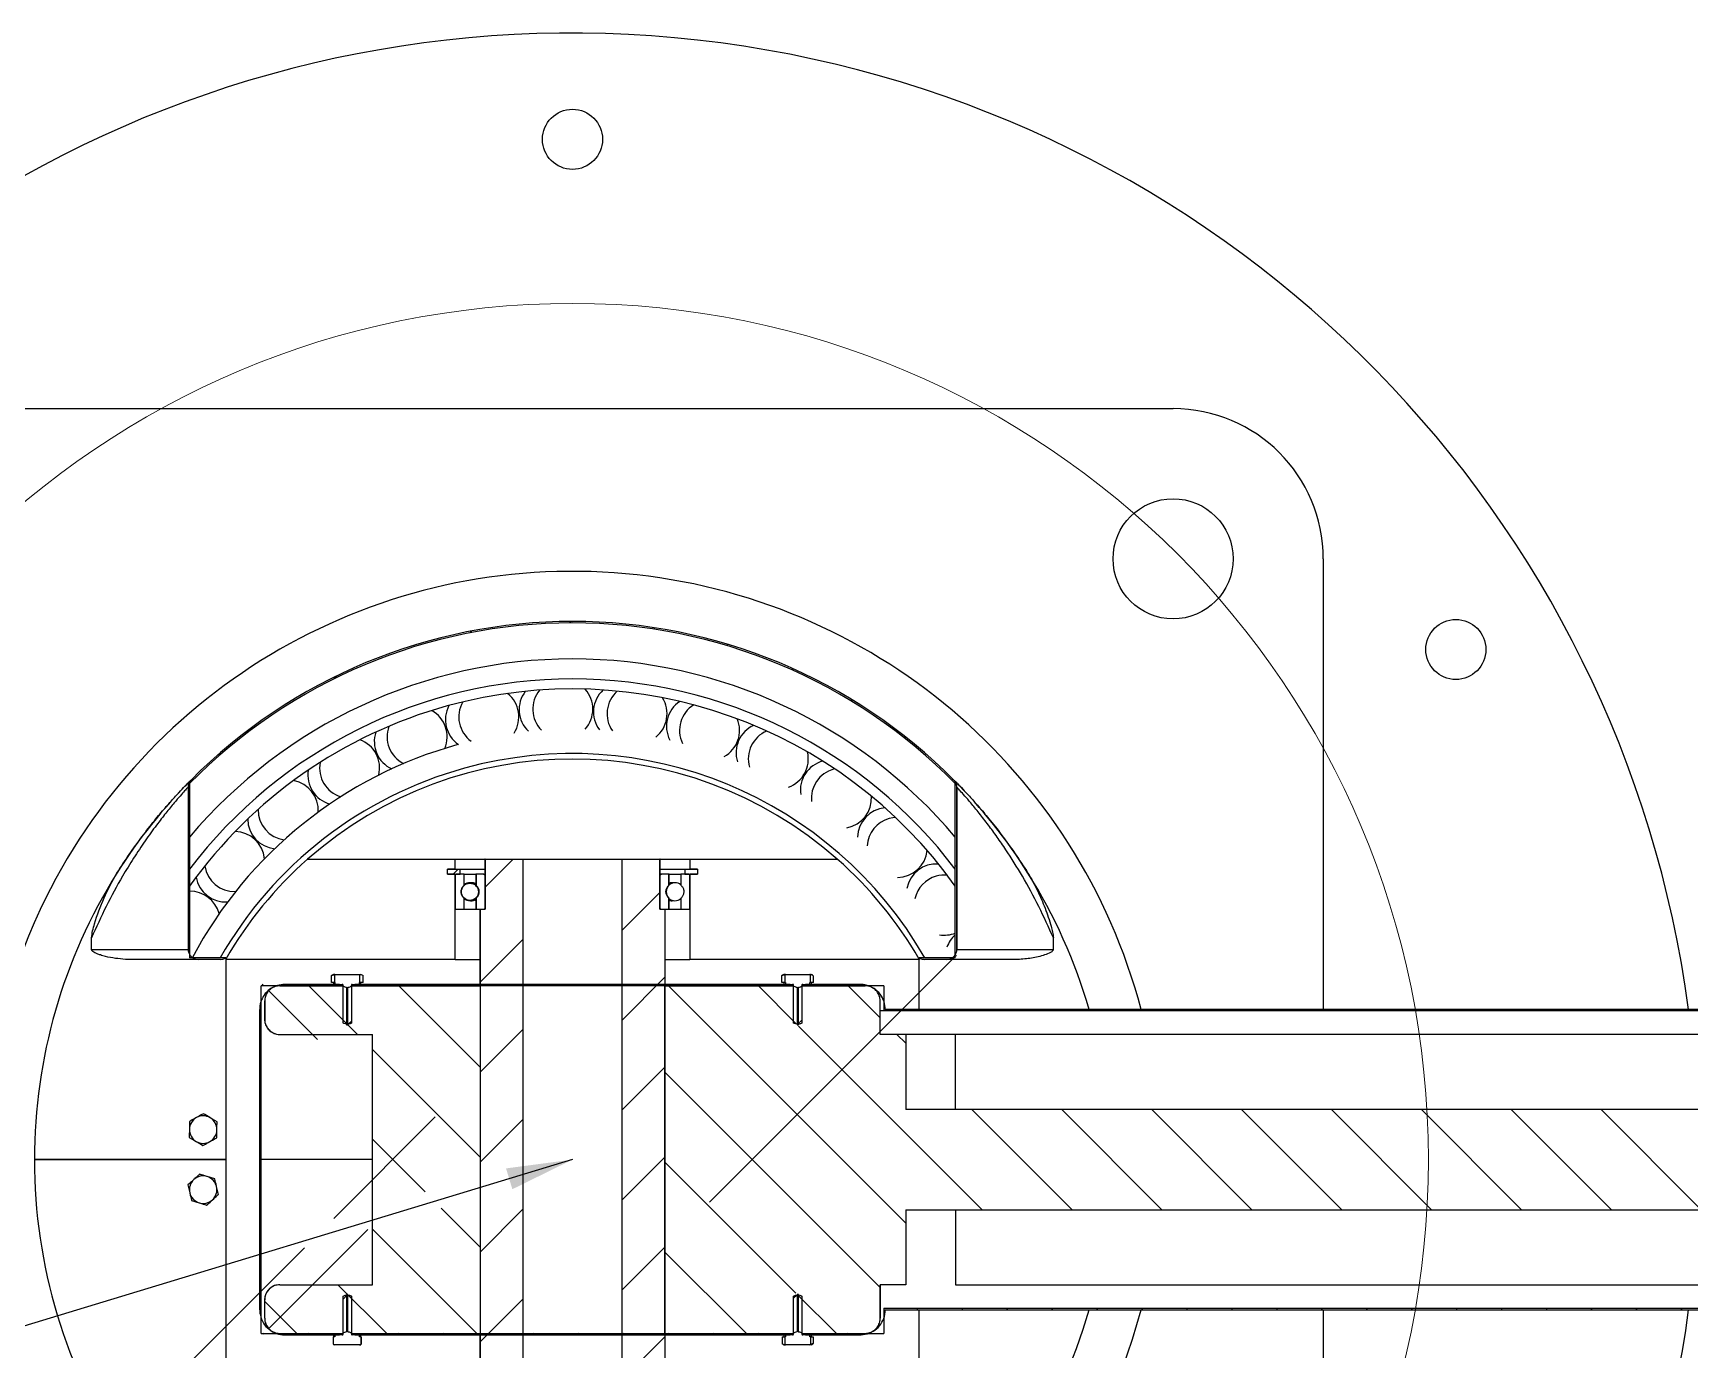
# Model space of a CAD drawing. Header units: millimetres. Extents: x 2 to 1187, y 2 to 839.
# Drawn here: x 152.2 to 234.9, y 446.1 to 511.9 of the extents above; entities that cross this region are included whole.
import ezdxf

# ---------------------------------------------------------------- set-up
doc = ezdxf.new("R2010")
doc.units = ezdxf.units.MM
doc.dimstyles.new('SLDDIMSTYLE0', dxfattribs={"dimtxt": 0.18, "dimasz": 3.302, "dimexe": 0, "dimexo": 0.0625, "dimgap": 0, "dimtad": 0, "dimtih": 1, "dimtoh": 1, "dimdec": 0, "dimrnd": 1e-09, "dimzin": 0, "dimdsep": 46, "dimtxsty": 'Standard', "dimsah": 1, "dimcen": 0.09, "dimadec": 0, "dimazin": 0, "dimtfac": 3.302, "dimtdec": 0, "dimtofl": 0, "dimtmove": 0, "dimatfit": 3, "dimfxl": 1, "dimfrac": 2, "dimtolj": 1, "dimtzin": 0, "dimarcsym": 0})

# ---------------------------------------------------------------- blocks, each defined once
blk = doc.blocks.new('SW_HATCH_1')
at = {"color": 0, "linetype": 'Continuous', "lineweight": 18}
for p, q in [((11.775, 2.794), (11.85, 2.87)), ((15.958, 2.488), (16.024, 2.554)), ((6.79, 2.3), (6.885, 2.395)), ((19.623, 1.662), (19.683, 1.723)), ((0, 0), (0.164, 0.164)), ((22.894, 0.443), (22.95, 0.5)), ((25.836, -1.104), (25.891, -1.05)), ((28.488, -2.943), (28.541, -2.89)), ((30.866, -5.055), (30.919, -5.002)), ((-7.281, -7.281), (-7.206, -7.206)), ((7.552, -10.409), (8.955, -9.005)), ((5.96, -9.755), (6.21, -9.505)), ((31.038, -9.374), (31.113, -9.299)), ((14.396, -12.544), (16.28, -10.661)), ((-7.281, -11.771), (-7.206, -11.696)), ((7.301, -15.15), (9.435, -13.016)), ((18.768, -26.133), (30.971, -13.93)), ((31.038, -13.864), (31.097, -13.805)), ((-3.495, -15.33), (-3.588, -15.237)), ((-0.815, -18.01), (-3.261, -15.564)), ((-1.249, -15.33), (-1.324, -15.255)), ((0.63, -17.21), (-1.249, -15.33)), ((3.241, -15.33), (3.166, -15.255)), ((7.301, -19.391), (3.241, -15.33)), ((5.486, -15.33), (5.411, -15.255)), ((7.731, -15.33), (7.656, -15.255)), ((9.976, -15.33), (9.901, -15.255)), ((12.221, -15.33), (12.146, -15.255)), ((14.466, -15.33), (14.391, -15.255)), ((14.396, -17.035), (16.53, -14.901)), ((16.711, -15.33), (16.636, -15.255)), ((28.56, -27.179), (16.711, -15.33)), ((18.956, -15.33), (18.881, -15.255)), ((21.201, -15.33), (21.126, -15.255)), ((23.072, -17.202), (21.201, -15.33)), ((25.691, -15.33), (25.616, -15.255)), ((27.288, -16.927), (25.691, -15.33)), ((29.186, -16.58), (29.111, -16.505)), ((31.431, -16.58), (31.356, -16.505)), ((33.677, -16.58), (33.602, -16.505)), ((35.922, -16.58), (35.847, -16.505)), ((38.167, -16.58), (38.092, -16.505)), ((40.412, -16.58), (40.337, -16.505)), ((42.657, -16.58), (42.582, -16.505)), ((44.902, -16.58), (44.827, -16.505)), ((47.147, -16.58), (47.072, -16.505)), ((49.392, -16.58), (49.317, -16.505)), ((51.637, -16.58), (51.562, -16.505)), ((53.882, -16.58), (53.807, -16.505)), ((56.127, -16.58), (56.052, -16.505)), ((58.372, -16.58), (58.297, -16.505)), ((60.617, -16.58), (60.542, -16.505)), ((62.862, -16.58), (62.787, -16.505)), ((65.107, -16.58), (65.032, -16.505)), ((67.352, -16.58), (67.277, -16.505)), ((-3.631, -17.439), (-3.706, -17.364)), ((1.176, -17.755), (0.688, -17.268)), ((0.716, -17.245), (0.876, -17.085)), ((23.163, -17.249), (23.376, -17.035)), ((32.376, -26.505), (23.204, -17.334)), ((7.301, -19.64), (9.435, -17.506)), ((28.56, -18.199), (28.116, -17.755)), ((7.301, -23.881), (1.921, -18.5)), ((-3.631, -19.684), (-3.706, -19.609)), ((14.396, -21.525), (16.53, -19.391)), ((27.288, -30.397), (16.53, -19.64)), ((36.866, -26.505), (31.866, -21.505)), ((41.356, -26.505), (36.356, -21.505)), ((45.847, -26.505), (40.847, -21.505)), ((50.337, -26.505), (45.337, -21.505)), ((54.827, -26.505), (49.827, -21.505)), ((59.317, -26.505), (54.317, -21.505)), ((63.807, -26.505), (58.807, -21.505)), ((68.297, -26.505), (63.297, -21.505)), ((-3.631, -21.929), (-3.706, -21.854)), ((0.001, -26.94), (5.064, -21.877)), ((7.301, -24.13), (9.435, -21.996)), ((4.551, -25.621), (1.921, -22.99)), ((14.396, -26.015), (16.53, -23.881)), ((23.078, -30.677), (16.53, -24.13)), ((-3.706, -26.157), (-3.631, -26.082)), ((7.301, -28.371), (5.358, -26.428)), ((7.301, -28.62), (9.435, -26.486)), ((-3.267, -32.453), (1.696, -27.49)), ((7.12, -32.68), (1.921, -27.481)), ((-7.14, -34.08), (-1.466, -28.407)), ((14.396, -30.505), (16.53, -28.371)), ((20.591, -32.68), (16.53, -28.62)), ((-3.706, -30.647), (-3.631, -30.572)), ((2.63, -32.68), (0.205, -30.255)), ((-1.86, -32.68), (-3.456, -31.084)), ((0.455, -30.975), (0.665, -30.766)), ((7.301, -33.11), (9.435, -30.976)), ((22.955, -30.926), (23.114, -30.768)), ((25.081, -32.68), (23.21, -30.809)), ((29.111, -31.505), (29.186, -31.43)), ((31.356, -31.505), (31.431, -31.43)), ((33.602, -31.505), (33.677, -31.43)), ((35.847, -31.505), (35.922, -31.43)), ((38.092, -31.505), (38.167, -31.43)), ((40.337, -31.505), (40.412, -31.43)), ((42.582, -31.505), (42.657, -31.43)), ((44.827, -31.505), (44.902, -31.43)), ((47.072, -31.505), (47.147, -31.43)), ((49.317, -31.505), (49.392, -31.43)), ((51.562, -31.505), (51.637, -31.43)), ((53.807, -31.505), (53.882, -31.43)), ((56.052, -31.505), (56.127, -31.43)), ((58.297, -31.505), (58.372, -31.43)), ((60.542, -31.505), (60.617, -31.43)), ((62.787, -31.505), (62.862, -31.43)), ((65.032, -31.505), (65.107, -31.43)), ((67.277, -31.505), (67.352, -31.43)), ((-3.538, -32.724), (-3.495, -32.68)), ((-1.324, -32.755), (-1.249, -32.68)), ((3.166, -32.755), (3.241, -32.68)), ((5.411, -32.755), (5.486, -32.68)), ((7.656, -32.755), (7.731, -32.68)), ((9.901, -32.755), (9.976, -32.68)), ((12.146, -32.755), (12.221, -32.68)), ((14.391, -32.755), (14.466, -32.68)), ((14.396, -34.995), (16.53, -32.861)), ((16.636, -32.755), (16.711, -32.68)), ((18.881, -32.755), (18.956, -32.68)), ((21.126, -32.755), (21.201, -32.68)), ((25.616, -32.755), (25.691, -32.68))]:
    blk.add_line(p, q, dxfattribs=at)

msp = doc.modelspace()

# ---------------------------------------------------------------- linework, layer by layer
at = {"color": 7, "linetype": 'Continuous', "lineweight": 25}
for p, q in [((149.0979, 493.1266), (209.0979, 493.1266)), ((216.5979, 485.6266), (216.5979, 463.1266)), ((192.1975, 475.1368), (192.1338, 475.1207)), ((159.901, 474.2293), (159.8985, 474.2269)), ((159.8985, 474.2269), (159.8985, 466.1266)), ((159.901, 474.2293), (159.901, 466.1266)), ((159.976, 474.404), (159.976, 465.7016)), ((198.2198, 465.7016), (198.2198, 474.404)), ((198.2948, 466.1266), (198.2948, 474.2293)), ((198.2973, 474.2269), (198.2948, 474.2293)), ((198.2973, 474.2269), (198.2973, 466.1266)), ((165.8691, 470.6266), (173.2311, 470.6266)), ((172.8556, 469.8766), (172.8556, 470.1266)), ((172.8556, 470.1266), (173.4815, 470.1266)), ((173.2311, 470.1266), (172.8556, 470.1266)), ((173.2311, 470.6266), (174.7339, 470.6266)), ((173.2311, 470.1266), (173.2311, 470.6266)), ((173.4815, 469.8766), (173.4815, 470.1266)), ((173.4815, 470.1266), (174.7229, 470.1266)), ((174.7229, 470.6266), (174.7229, 469.839)), ((174.7339, 470.6266), (174.7229, 470.6266)), ((174.7339, 470.6266), (174.7339, 468.1266)), ((174.7339, 470.6266), (176.6173, 470.6266)), ((176.6173, 470.6266), (176.6173, 439.3766)), ((176.6173, 470.6266), (181.5785, 470.6266)), ((181.5785, 439.3766), (181.5785, 470.6266)), ((181.5785, 470.6266), (183.4619, 470.6266)), ((183.4619, 468.1266), (183.4619, 470.6266)), ((183.4729, 470.6266), (183.4619, 470.6266)), ((183.4619, 470.6266), (184.9647, 470.6266)), ((183.4729, 469.8397), (183.4729, 470.6266)), ((183.4729, 470.1266), (184.7143, 470.1266)), ((184.7143, 470.1266), (184.7143, 469.8766)), ((184.7143, 470.1266), (185.3402, 470.1266)), ((184.9647, 470.6266), (184.9647, 470.1266)), ((184.9647, 470.6266), (192.3267, 470.6266)), ((185.3402, 470.1266), (184.9647, 470.1266)), ((185.3402, 470.1266), (185.3402, 469.8766)), ((172.8556, 469.8766), (173.4815, 469.8766)), ((173.2311, 469.8766), (172.8556, 469.8766)), ((173.2311, 465.6266), (173.2311, 469.8766)), ((173.2311, 469.8016), (173.2311, 468.2016)), ((173.6818, 469.8766), (173.3062, 469.8766)), ((173.6818, 469.3285), (173.6818, 469.8766)), ((173.6818, 469.8766), (174.2829, 469.8766)), ((174.2729, 469.4308), (174.2368, 469.4178)), ((174.2729, 469.8766), (174.2729, 469.3396)), ((174.2829, 469.8766), (174.2729, 469.8766)), ((174.2786, 469.3285), (174.2763, 469.3325)), ((174.2829, 469.3285), (174.2786, 469.3285)), ((174.2829, 469.8766), (174.2829, 469.3285)), ((174.6587, 469.8766), (174.2829, 469.8766)), ((174.6587, 469.8766), (174.7229, 469.8766)), ((174.7339, 468.2016), (174.7339, 469.8016)), ((183.4619, 469.8016), (183.4619, 468.2016)), ((183.4729, 469.8766), (183.537, 469.8766)), ((183.9129, 469.8766), (183.537, 469.8766)), ((183.9129, 469.8766), (184.514, 469.8766)), ((183.9229, 469.8766), (183.9129, 469.8766)), ((183.9129, 469.3285), (183.9129, 469.8766)), ((183.9229, 469.3285), (183.9129, 469.3285)), ((183.9229, 469.3285), (183.9229, 469.8766)), ((184.514, 469.8766), (184.514, 469.3285)), ((184.8896, 469.8766), (184.514, 469.8766)), ((184.7143, 469.8766), (185.3402, 469.8766)), ((184.9647, 469.8766), (184.9647, 465.6266)), ((185.3402, 469.8766), (184.9647, 469.8766)), ((184.9647, 468.2016), (184.9647, 469.8016)), ((173.6818, 468.1266), (173.6818, 468.6746)), ((174.2368, 468.5854), (174.2729, 468.5723)), ((174.2729, 468.6636), (174.2729, 468.1266)), ((174.2829, 468.6746), (174.2786, 468.6746)), ((174.2829, 468.6746), (174.2829, 468.1266)), ((183.9229, 468.6746), (183.9129, 468.6746)), ((183.9129, 468.1266), (183.9129, 468.6746)), ((183.9229, 468.1266), (183.9229, 468.6746)), ((184.514, 468.6746), (184.514, 468.1266)), ((173.3062, 468.1266), (173.2979, 468.1266)), ((173.3062, 468.1266), (173.6818, 468.1266)), ((173.6818, 468.1266), (174.2829, 468.1266)), ((174.2829, 468.1266), (174.2729, 468.1266)), ((174.2829, 468.1266), (174.6587, 468.1266)), ((174.4729, 468.1266), (174.4729, 464.3766)), ((174.4833, 468.1266), (174.4833, 443.1266)), ((174.4833, 468.1266), (174.7339, 468.1266)), ((174.7229, 468.1634), (174.7229, 468.1266)), ((183.4619, 468.1266), (183.7125, 468.1266)), ((183.4729, 468.1266), (183.4729, 468.1641)), ((183.537, 468.1266), (183.9129, 468.1266)), ((183.7125, 468.1266), (183.7125, 443.1266)), ((183.7229, 464.3766), (183.7229, 468.1266)), ((183.9129, 468.1266), (184.514, 468.1266)), ((183.9229, 468.1266), (183.9129, 468.1266)), ((184.514, 468.1266), (184.8896, 468.1266)), ((184.8979, 468.1266), (184.8896, 468.1266)), ((155.078, 466.1266), (155.078, 466.6966)), ((203.1178, 466.1266), (203.1178, 466.6966)), ((155.078, 466.1266), (159.8985, 466.1266)), ((159.8985, 466.1266), (159.901, 466.1266)), ((198.2948, 466.1266), (198.2973, 466.1266)), ((198.2973, 466.1266), (203.1178, 466.1266)), ((160.3985, 465.6266), (156.7703, 465.6266)), ((161.7807, 465.7016), (159.976, 465.7016)), ((161.5173, 465.6266), (160.401, 465.6266)), ((161.7774, 465.7016), (161.7774, 455.6255)), ((161.7779, 465.6274), (161.7774, 465.6266)), ((161.7774, 465.6266), (161.7779, 465.6266)), ((161.7807, 465.6323), (161.7779, 465.6274)), ((161.7779, 465.6274), (161.7779, 465.6266)), ((161.7779, 465.6266), (161.7807, 465.6266)), ((161.7807, 465.6323), (161.7807, 465.6266)), ((173.2311, 465.6266), (161.7807, 465.6266)), ((173.2311, 465.6266), (174.4729, 465.6266)), ((183.7229, 465.6266), (184.9647, 465.6266)), ((196.4151, 465.6266), (184.9647, 465.6266)), ((198.2198, 465.7016), (196.4151, 465.7016)), ((196.4151, 465.6266), (196.4151, 465.6323)), ((196.4179, 465.6274), (196.4151, 465.6323)), ((196.4151, 465.6266), (196.4179, 465.6266)), ((196.4179, 465.6274), (196.4179, 465.6266)), ((196.4184, 465.6266), (196.4179, 465.6274)), ((196.4179, 465.6266), (196.4184, 465.6266)), ((196.4184, 463.1266), (196.4184, 465.7016)), ((197.7948, 465.6266), (196.6785, 465.6266)), ((201.4255, 465.6266), (197.7973, 465.6266)), ((167.456, 464.3016), (163.551, 464.3016)), ((163.551, 455.6266), (163.551, 464.3016)), ((164.4762, 464.3016), (167.6267, 464.3016)), ((167.448, 464.3766), (164.7262, 464.3766)), ((167.0544, 464.8152), (167.2315, 464.875)), ((167.0544, 464.4766), (167.0544, 464.8152)), ((167.2315, 464.4766), (167.0544, 464.4766)), ((167.1604, 464.8766), (167.0679, 464.8232)), ((167.2345, 464.8766), (167.1604, 464.8766)), ((167.1604, 464.4766), (167.1604, 464.3766)), ((167.2345, 464.8766), (167.2315, 464.875)), ((167.2315, 464.4766), (167.2315, 464.875)), ((167.2315, 464.4766), (167.2345, 464.4766)), ((167.2345, 464.8766), (168.4614, 464.8766)), ((167.2345, 464.4766), (167.2345, 464.3766)), ((167.2345, 464.3766), (167.5957, 464.3766)), ((167.448, 464.3766), (167.456, 464.3703)), ((167.456, 464.3703), (167.456, 464.3016)), ((167.4644, 464.3703), (167.456, 464.3703)), ((167.4729, 464.3516), (167.4729, 464.3016)), ((167.6376, 464.3516), (167.4729, 464.3516)), ((167.6376, 462.4467), (167.6376, 464.3516)), ((167.8126, 464.2328), (167.8126, 462.3643)), ((167.8832, 462.3643), (167.8832, 464.2328)), ((168.0582, 464.3516), (168.0582, 462.4467)), ((168.2229, 464.3516), (168.0582, 464.3516)), ((168.0691, 464.3016), (174.4833, 464.3016)), ((168.1001, 464.3766), (168.4613, 464.3766)), ((168.2229, 464.3016), (168.2229, 464.3516)), ((168.2398, 464.3703), (168.2314, 464.3703)), ((168.2398, 464.3703), (168.2477, 464.3766)), ((168.2398, 464.3016), (168.2398, 464.3703)), ((189.956, 464.3016), (168.2398, 464.3016)), ((189.948, 464.3766), (168.2477, 464.3766)), ((168.4613, 464.8766), (168.5354, 464.8766)), ((168.4613, 464.4766), (168.4615, 464.4766)), ((168.4613, 464.3766), (168.4613, 464.4766)), ((168.4615, 464.8765), (168.4615, 464.4766)), ((168.6414, 464.4766), (168.4615, 464.4766)), ((168.6296, 464.8222), (168.5354, 464.8766)), ((168.5354, 464.3766), (168.5354, 464.4766)), ((168.6414, 464.4766), (168.6414, 464.8152)), ((174.4833, 464.3016), (174.4833, 446.9516)), ((183.7125, 446.9516), (183.7125, 464.3016)), ((183.7125, 464.3016), (190.1267, 464.3016)), ((189.5618, 464.8152), (189.7181, 464.8681)), ((189.5618, 464.4766), (189.5618, 464.8152)), ((189.7181, 464.4766), (189.5618, 464.4766)), ((189.6604, 464.8766), (189.6064, 464.8454)), ((189.7345, 464.8766), (189.6604, 464.8766)), ((189.6604, 464.4766), (189.6604, 464.3766)), ((189.7345, 464.8766), (189.7181, 464.8681)), ((189.7181, 464.4766), (189.7181, 464.8681)), ((189.7181, 464.4766), (189.7345, 464.4766)), ((189.7345, 464.8766), (190.9613, 464.8766)), ((189.7345, 464.4766), (189.7345, 464.3766)), ((189.7345, 464.3766), (190.0957, 464.3766)), ((189.948, 464.3766), (189.956, 464.3703)), ((189.956, 464.3703), (189.956, 464.3016)), ((189.9644, 464.3703), (189.956, 464.3703)), ((189.9729, 464.3516), (189.9729, 464.3016)), ((190.1376, 464.3516), (189.9729, 464.3516)), ((190.1376, 462.4467), (190.1376, 464.3516)), ((190.3126, 464.2328), (190.3126, 462.3643)), ((190.3832, 462.3643), (190.3832, 464.2328)), ((190.5582, 464.3516), (190.5582, 462.4467)), ((190.7229, 464.3516), (190.5582, 464.3516)), ((190.5691, 464.3016), (193.7196, 464.3016)), ((190.6001, 464.3766), (190.9613, 464.3766)), ((190.7229, 464.3016), (190.7229, 464.3516)), ((190.7398, 464.3703), (190.7314, 464.3703)), ((190.7398, 464.3703), (190.7477, 464.3766)), ((190.7398, 464.3016), (190.7398, 464.3703)), ((194.6448, 464.3016), (190.7398, 464.3016)), ((193.4695, 464.3766), (190.7477, 464.3766)), ((190.9639, 464.8752), (190.9613, 464.8766)), ((190.9853, 464.8766), (190.9613, 464.8766)), ((190.9613, 464.4766), (190.9639, 464.4766)), ((190.9613, 464.3766), (190.9613, 464.4766)), ((190.9639, 464.8752), (190.9853, 464.8766)), ((190.9639, 464.8752), (190.9639, 464.4766)), ((190.9853, 464.4766), (190.9639, 464.4766)), ((190.9853, 464.8766), (191.0354, 464.8766)), ((191.134, 464.4766), (190.9853, 464.4766)), ((191.0894, 464.8454), (191.0354, 464.8766)), ((191.0354, 464.3766), (191.0354, 464.4766)), ((191.134, 464.4766), (191.134, 464.8152)), ((194.6448, 464.3016), (194.6448, 463.0516)), ((163.7229, 463.5516), (163.7229, 462.6266)), ((163.726, 463.5516), (163.726, 462.6266)), ((194.4698, 461.8766), (194.4698, 463.5516)), ((194.4729, 463.5516), (194.4698, 463.5516)), ((194.4729, 461.8766), (194.4729, 463.5516)), ((163.4729, 463.1266), (163.4729, 455.6266)), ((163.476, 463.1266), (163.4729, 463.1266)), ((163.476, 455.6266), (163.476, 463.1266)), ((163.7229, 462.6266), (163.726, 462.6266)), ((194.6448, 463.0516), (194.4729, 463.0516)), ((289.8013, 463.0516), (194.6448, 463.0516)), ((289.7262, 463.1266), (194.7198, 463.1266)), ((164.4762, 461.8766), (169.1027, 461.8766)), ((167.8126, 462.3766), (167.8832, 462.3766)), ((167.8126, 462.3643), (167.8832, 462.3643)), ((169.0979, 461.8766), (169.0979, 449.3766)), ((169.1027, 449.3766), (169.1027, 461.8766)), ((190.3126, 462.3766), (190.3832, 462.3766)), ((190.3126, 462.3643), (190.3832, 462.3643)), ((195.7423, 461.8766), (194.4698, 461.8766)), ((195.7423, 461.8766), (195.7423, 458.1266)), ((198.2229, 461.8766), (195.7423, 461.8766)), ((198.2229, 458.1266), (198.2229, 461.8766)), ((284.9729, 461.8766), (198.2229, 461.8766)), ((161.3457, 457.5122), (161.0049, 457.7157)), ((287.4535, 458.1266), (195.7423, 458.1266)), ((159.9708, 457.5326), (159.965, 457.1357)), ((161.3339, 456.7184), (161.3398, 457.1153)), ((159.9591, 456.7388), (160.2998, 456.5353)), ((161.7774, 455.6256), (152.2229, 455.6256)), ((152.2229, 455.6255), (161.7774, 455.6255)), ((161.7774, 455.6256), (161.7774, 445.5516)), ((163.4729, 455.6266), (163.4729, 448.1266)), ((163.4729, 455.6266), (163.476, 455.6266)), ((163.551, 455.6266), (163.476, 455.6266)), ((163.476, 448.1266), (163.476, 455.6266)), ((169.0979, 455.6266), (163.551, 455.6266)), ((163.551, 446.9516), (163.551, 455.6266)), ((159.8944, 454.3615), (159.9817, 453.9743)), ((161.2357, 454.664), (160.8567, 454.782)), ((160.0691, 453.5871), (160.448, 453.4691)), ((161.4104, 453.8896), (161.323, 454.2768)), ((195.7423, 453.1266), (287.4535, 453.1266)), ((195.7423, 453.1266), (195.7423, 449.3766)), ((198.2229, 453.1266), (198.2229, 449.3766)), ((164.4762, 449.3766), (169.1027, 449.3766)), ((195.7423, 449.3766), (194.4698, 449.3766)), ((194.4698, 449.3766), (194.4698, 447.7016)), ((194.4729, 447.7016), (194.4729, 449.3766)), ((198.2229, 449.3766), (284.9729, 449.3766)), ((163.7229, 448.6266), (163.7229, 447.7016)), ((163.726, 448.6266), (163.7229, 448.6266)), ((163.726, 447.7016), (163.726, 448.6266)), ((167.6376, 446.9016), (167.6376, 448.8064)), ((167.8126, 448.8888), (167.8126, 447.0203)), ((167.8832, 448.8888), (167.8126, 448.8888)), ((167.8832, 448.8766), (167.8126, 448.8766)), ((167.8832, 447.0203), (167.8832, 448.8888)), ((168.0582, 448.8064), (168.0582, 446.9016)), ((190.1376, 446.9016), (190.1376, 448.8064)), ((190.3832, 448.8888), (190.3126, 448.8888)), ((190.3126, 448.8888), (190.3126, 447.0203)), ((190.3832, 448.8766), (190.3126, 448.8766)), ((190.3832, 447.0203), (190.3832, 448.8888)), ((190.5582, 448.8064), (190.5582, 446.9016)), ((163.4729, 448.1266), (163.476, 448.1266)), ((194.6448, 448.2016), (194.6448, 446.9516)), ((194.6448, 448.2016), (289.8013, 448.2016)), ((194.7198, 448.1266), (289.7262, 448.1266)), ((196.4184, 445.5516), (196.4184, 448.1266)), ((216.5979, 448.1266), (216.5979, 425.6266)), ((163.551, 446.9516), (167.456, 446.9516)), ((164.4762, 446.9516), (167.6267, 446.9516)), ((164.7262, 446.8766), (167.448, 446.8766)), ((167.1604, 446.8766), (167.1604, 446.7766)), ((167.2345, 446.8766), (167.2345, 446.7766)), ((167.5957, 446.8766), (167.2345, 446.8766)), ((167.456, 446.8828), (167.448, 446.8766)), ((167.456, 446.9516), (167.456, 446.8828)), ((167.456, 446.8828), (167.4644, 446.8828)), ((167.4729, 446.9516), (167.4729, 446.9016)), ((167.4729, 446.9016), (167.6376, 446.9016)), ((168.0582, 446.9016), (168.2229, 446.9016)), ((168.0691, 446.9516), (174.4833, 446.9516)), ((168.4613, 446.8766), (168.1001, 446.8766)), ((168.2229, 446.9016), (168.2229, 446.9516)), ((168.2314, 446.8828), (168.2398, 446.8828)), ((168.2398, 446.9516), (189.956, 446.9516)), ((168.2398, 446.8828), (168.2398, 446.9516)), ((168.2477, 446.8766), (168.2398, 446.8828)), ((168.2477, 446.8766), (189.948, 446.8766)), ((168.4613, 446.7766), (168.4613, 446.8766)), ((168.5354, 446.7766), (168.5354, 446.8766)), ((174.4729, 446.8766), (174.4729, 443.1266)), ((183.7125, 446.9516), (190.1267, 446.9516)), ((183.7229, 443.1266), (183.7229, 446.8766)), ((189.6604, 446.8766), (189.6604, 446.7766)), ((189.7345, 446.8766), (189.7345, 446.7766)), ((190.0957, 446.8766), (189.7345, 446.8766)), ((189.956, 446.8828), (189.948, 446.8766)), ((189.956, 446.9516), (189.956, 446.8828)), ((189.956, 446.8828), (189.9644, 446.8828)), ((189.9729, 446.9516), (189.9729, 446.9016)), ((189.9729, 446.9016), (190.1376, 446.9016)), ((190.5582, 446.9016), (190.7229, 446.9016)), ((190.5691, 446.9516), (193.7196, 446.9516)), ((190.9613, 446.8766), (190.6001, 446.8766)), ((190.7229, 446.9016), (190.7229, 446.9516)), ((190.7314, 446.8828), (190.7398, 446.8828)), ((190.7398, 446.8828), (190.7398, 446.9516)), ((190.7398, 446.9516), (194.6448, 446.9516)), ((190.7477, 446.8766), (190.7398, 446.8828)), ((190.7477, 446.8766), (193.4695, 446.8766)), ((190.9613, 446.7766), (190.9613, 446.8766)), ((191.0354, 446.7766), (191.0354, 446.8766)), ((167.2345, 446.7766), (167.1557, 446.7766)), ((167.1557, 446.4176), (167.1557, 446.7766)), ((167.1557, 446.4176), (167.2345, 446.3766)), ((167.1557, 446.4176), (167.1605, 446.3766)), ((167.2345, 446.3766), (167.1605, 446.3766)), ((168.4613, 446.3766), (167.2345, 446.3766)), ((168.5309, 446.7766), (168.4613, 446.7766)), ((168.4613, 446.3766), (168.5309, 446.4128)), ((168.4613, 446.3766), (168.5353, 446.3766)), ((168.5309, 446.7766), (168.5309, 446.4128)), ((168.5309, 446.7766), (168.5353, 446.7766)), ((168.5353, 446.7766), (168.5412, 446.7766)), ((168.5412, 446.438), (168.5353, 446.3766)), ((168.5412, 446.7766), (168.5412, 446.438)), ((189.5677, 446.7766), (189.5677, 446.438)), ((189.5677, 446.7766), (189.6992, 446.7766)), ((189.6193, 446.4003), (189.6604, 446.3766)), ((189.6604, 446.3766), (189.6992, 446.3766)), ((189.6992, 446.7766), (189.7283, 446.7766)), ((189.7283, 446.3798), (189.6992, 446.3766)), ((189.6992, 446.3766), (189.7345, 446.3766)), ((189.7283, 446.3798), (189.7283, 446.7766)), ((189.7345, 446.7766), (189.7283, 446.7766)), ((189.7283, 446.3798), (189.7345, 446.3766)), ((190.9613, 446.3766), (189.7345, 446.3766)), ((190.9875, 446.7766), (190.9613, 446.7766)), ((190.9613, 446.3766), (190.9875, 446.3901)), ((191.0354, 446.3766), (190.9613, 446.3766)), ((190.9875, 446.7766), (190.9875, 446.3901)), ((190.9875, 446.7766), (191.128, 446.7766)), ((191.128, 446.438), (190.9875, 446.3901)), ((191.0354, 446.3766), (191.0765, 446.4003)), ((191.0734, 446.4067), (191.128, 446.438)), ((191.128, 446.7766), (191.128, 446.438))]:
    msp.add_line(p, q, dxfattribs=at)
at = {"color": 7, "linetype": 'Continuous', "lineweight": 25, "flags": 128}
msp.add_lwpolyline([(195.2301, 472.7146), (195.1006, 472.7011), (194.9213, 472.6632)], dxfattribs=at)
at = {"color": 7, "linetype": 'Continuous', "lineweight": 25}
for centre, radius in [((179.0979, 506.5746), 1.5), ((209.0979, 485.6266), 3), ((223.2202, 481.1006), 1.5), ((173.9758, 469.0016), 0.4285)]:
    msp.add_circle(centre, radius, dxfattribs=at)
at = {"color": 7, "linetype": 'Continuous', "lineweight": 18}
msp.add_circle((179.0979, 455.6266), 42.7508, dxfattribs=at)
at = {"color": 7, "linetype": 'Continuous', "lineweight": 25}
for centre, radius, start, end in [((179.0979, 455.6266), 56.25, 7.662256, 154.834968), ((209.0979, 485.6266), 7.5, 360, 90), ((179.0979, 455.6266), 29.375, 14.792497, 154.834968), ((179.0979, 455.6266), 26.8, 44.479239, 135.520761), ((179.0979, 455.6266), 26.875, 44.855677, 135.144324), ((179.0979, 455.6266), 25, 40.103977, 139.896023), ((179.0979, 455.6266), 56.25, 154.834968, 352.337745), ((179.0979, 455.6266), 24, 37.179466, 142.820535), ((179.0979, 455.6266), 23.5, 35.541115, 105.44097), ((178.6147, 478.1214), 1.5, 317.980271, 41.632569), ((174.2511, 477.5983), 1.5, 152.037569, 235.689867), ((174.9188, 477.735), 1.5, 150.302003, 233.954301), ((174.9188, 477.735), 1.5, 327.453956, 51.106254), ((177.9337, 478.0964), 1.5, 142.563885, 226.216183), ((178.6147, 478.1214), 1.5, 140.828319, 224.480617), ((181.648, 477.9816), 1.5, 133.090201, 216.742499), ((182.3239, 477.8941), 1.5, 131.354635, 215.006932), ((182.3239, 477.8941), 1.5, 308.506587, 32.158885), ((185.2927, 477.257), 1.5, 123.616517, 207.268815), ((185.945, 477.0594), 1.5, 121.88095, 205.533248), ((179.0979, 455.6266), 23.5, 105.44097, 144.458886), ((171.3369, 476.7457), 1.5, 336.92764, 60.579938), ((185.945, 477.0594), 1.5, 299.032903, 22.685201), ((170.7008, 476.5009), 1.5, 161.511253, 245.163551), ((171.3369, 476.7457), 1.5, 159.775687, 243.427985), ((188.7685, 475.9423), 1.5, 114.142832, 197.79513), ((189.3793, 475.6401), 1.5, 112.407266, 196.059564), ((179.0979, 455.6266), 21.5, 105.44097, 152.011461), ((167.9666, 475.1802), 1.5, 346.401324, 70.053622), ((179.0979, 455.6266), 20.275, 29.796265, 105.44097), ((189.3793, 475.6401), 1.5, 289.559219, 13.211517), ((179.0979, 455.6266), 20.275, 105.44097, 150.203736), ((179.0979, 455.6266), 20, 48.590378, 131.409622), ((167.3795, 474.8341), 1.5, 170.984938, 254.637236), ((167.9666, 475.1802), 1.5, 169.249371, 252.901669), ((191.9804, 474.0735), 1.5, 104.669148, 188.321446), ((192.5332, 473.6749), 1.5, 105.44097, 186.58588), ((179.0979, 455.6266), 26.875, 135.144324, 147.837618), ((160.3985, 474.2269), 0.5, 135.152265, 180), ((164.9, 473.0814), 1.5, 355.875008, 79.527306), ((197.7973, 474.2269), 0.5, 0, 44.847736), ((179.0979, 455.6266), 26.875, 32.162383, 44.847736), ((192.5332, 473.6749), 1.5, 280.085535, 3.737832), ((164.3779, 472.6433), 1.5, 180.458622, 264.11092), ((164.9, 473.0814), 1.5, 178.723056, 262.375354), ((194.841, 471.7015), 1.5, 95.195464, 178.847762), ((195.3206, 471.2173), 1.5, 105.44097, 177.112196), ((162.2207, 470.5064), 1.5, 5.348692, 89.00099), ((195.3206, 471.2173), 1.5, 270.61185, 354.264148), ((162.2207, 470.5064), 1.5, 188.19674, 271.849038), ((179.0979, 455.6266), 20, 131.409622, 149.981147), ((179.0979, 455.6266), 20, 30.018854, 48.590378), ((197.2721, 468.8911), 1.5, 85.72178, 169.374078), ((179.0979, 455.6266), 26.875, 147.837618, 180.002284), ((161.7778, 469.9884), 1.5, 189.932306, 273.584604), ((173.2979, 469.8016), 0.075, 90, 152.939117), ((173.9758, 469.0016), 0.45, 47.717224, 130.798692), ((174.0657, 469.0016), 0.45, 62.587856, 95.73284), ((184.2229, 469.0016), 0.4438, 132.536235, 227.463766), ((184.22, 469.0016), 0.45, 49.201309, 132.237209), ((184.053, 469.0016), 0.45, 79.310285, 106.809325), ((184.8979, 469.8016), 0.075, 27.060884, 90), ((197.6655, 468.3345), 1.5, 105.44097, 167.638511), ((197.6655, 468.3345), 1.5, 83.986214, 105.44097), ((179.0979, 455.6266), 26.875, 16.204694, 32.162383), ((160.0017, 467.5256), 1.5, 14.822377, 90.983743), ((173.9758, 469.0016), 0.45, 229.201309, 312.119982), ((174.0657, 469.0016), 0.45, 264.267161, 297.412145), ((184.22, 469.0016), 0.45, 227.906718, 310.798692), ((184.053, 469.0016), 0.45, 253.190676, 280.689716), ((179.0979, 455.6266), 29.375, 154.834968, 242.089932), ((173.2979, 468.2016), 0.075, 207.060884, 270), ((184.8979, 468.2016), 0.075, 270, 332.939117), ((197.6655, 468.3345), 1.5, 261.138166, 291.685881), ((199.2075, 465.7188), 1.5, 131.183791, 159.900393), ((167.4479, 464.3516), 0.025, 0, 90), ((168.2479, 464.3516), 0.025, 90, 180), ((189.9479, 464.3516), 0.025, 0, 90), ((190.7479, 464.3516), 0.025, 90, 180), ((164.4729, 462.6266), 0.75, 180, 270), ((160.6524, 457.1255), 0.6875, 119.150539, 179.150539), ((160.6524, 457.1255), 0.6875, 59.150539, 119.150539), ((160.6524, 457.1255), 0.6875, 359.150539, 59.150539), ((160.6524, 457.1255), 0.6875, 179.150539, 239.150539), ((160.6524, 457.1255), 0.6875, 299.150539, 359.150539), ((160.6524, 457.1255), 0.6875, 239.150539, 299.150539), ((179.0979, 455.6266), 26.875, 180.002119, 213.532805), ((160.6524, 454.1256), 0.6875, 132.708659, 192.708659), ((160.6524, 454.1256), 0.6875, 72.708659, 132.708659), ((160.6524, 454.1256), 0.6875, 12.708659, 72.708659), ((160.6524, 454.1256), 0.6875, 192.708659, 252.708659), ((160.6524, 454.1256), 0.6875, 252.708659, 312.708659), ((160.6524, 454.1256), 0.6875, 312.708659, 12.708659), ((164.4729, 448.6266), 0.75, 90, 180), ((179.0979, 455.6266), 29.375, 297.910069, 345.207503), ((179.0979, 455.6266), 26.875, 326.467196, 343.795307), ((167.4479, 446.9016), 0.025, 270, 0), ((168.2479, 446.9016), 0.025, 180, 270), ((189.9479, 446.9016), 0.025, 270, 0), ((190.7479, 446.9016), 0.025, 180, 270)]:
    msp.add_arc(centre, radius, start, end, dxfattribs=at)
for points, knots in [([(159.8985, 474.2269), (159.8883, 474.2158), (159.8681, 474.1938), (159.7318, 474.0436), (159.5125, 473.7969), (159.1936, 473.4267), (158.7914, 472.9379), (158.2965, 472.3028), (157.7515, 471.5498), (157.177, 470.6907), (156.5127, 469.6069), (155.7877, 468.2822), (155.3146, 467.2253), (155.078, 466.6966)], [0, 0, 0, 0, 0.0592948, 0.1186112, 0.1859592, 0.2533764, 0.3339848, 0.4147001, 0.5096526, 0.6050781, 0.7003122, 0.8500898, 1, 1, 1, 1]), ([(156.3471, 469.9327), (156.3702, 469.9693), (156.5945, 470.3249), (157.0337, 470.9816), (157.6699, 471.8571), (158.2731, 472.6231), (158.8196, 473.2683), (159.265, 473.766), (159.6173, 474.1423), (159.8599, 474.3933), (160.0106, 474.5461), (160.0328, 474.5684), (160.044, 474.5795)], [0, 0, 0, 0, 0.015158, 0.1472451, 0.2796193, 0.4113316, 0.5249325, 0.6383961, 0.7342733, 0.8300636, 0.9150453, 1, 1, 1, 1]), ([(160.0466, 474.5821), (160.0109, 474.5384), (159.9396, 474.4509), (159.9042, 474.3212), (159.9016, 474.2473), (159.901, 474.2293)], [0, 0, 0, 0, 0.430715, 0.8614319, 1, 1, 1, 1]), ([(198.2948, 474.2293), (198.2893, 474.2855), (198.2781, 474.3978), (198.2118, 474.5147), (198.1615, 474.5689), (198.1492, 474.5821)], [0, 0, 0, 0, 0.4306493, 0.8612957, 1, 1, 1, 1]), ([(198.1518, 474.5795), (198.163, 474.5684), (198.1852, 474.5461), (198.3359, 474.3933), (198.5785, 474.1423), (198.9308, 473.766), (199.3761, 473.2683), (199.9305, 472.6143), (200.5496, 471.8251), (201.212, 470.9151), (201.6367, 470.2599), (201.8487, 469.9327)], [0, 0, 0, 0, 0.0849568, 0.1699405, 0.2657332, 0.3616127, 0.475079, 0.5886826, 0.7254012, 0.8628555, 1, 1, 1, 1]), ([(203.1178, 466.6966), (202.8827, 467.2224), (202.4101, 468.2796), (201.601, 469.7564), (200.8832, 470.9054), (200.3071, 471.7414), (199.8575, 472.3559), (199.4062, 472.9362), (199.0055, 473.4226), (198.684, 473.7961), (198.4661, 474.0413), (198.3275, 474.194), (198.3075, 474.2158), (198.2973, 474.2269)], [0, 0, 0, 0, 0.14906386, 0.29968672, 0.44047525, 0.51289491, 0.5852778, 0.6650305, 0.7466061, 0.81304409, 0.88137958, 0.9398028, 1, 1, 1, 1]), ([(155.078, 466.6966), (155.0934, 466.8145), (155.1245, 467.0531), (155.3215, 467.7249), (155.6708, 468.7146), (156.1204, 469.5245), (156.3471, 469.9327)], [0, 0, 0, 0, 0.1019126, 0.2061805, 0.5999031, 1, 1, 1, 1]), ([(173.3062, 469.8766), (173.3046, 469.8765), (173.2946, 469.8763), (173.2763, 469.8719), (173.2546, 469.858), (173.2389, 469.8378), (173.2319, 469.8177), (173.2313, 469.8054), (173.2311, 469.8016)], [0, 0, 0, 0, 0.0409634, 0.2560694, 0.4711352, 0.6859848, 0.9005387, 1, 1, 1, 1]), ([(173.6818, 468.6746), (173.6483, 468.7119), (173.5814, 468.7864), (173.535, 468.9326), (173.5371, 469.0832), (173.5863, 469.2238), (173.6509, 469.2946), (173.6818, 469.3285)], [0, 0, 0, 0, 0.2033893, 0.4068864, 0.6102022, 0.8134246, 1, 1, 1, 1]), ([(174.2786, 468.6746), (174.312, 468.7119), (174.3789, 468.7866), (174.4251, 468.9328), (174.4229, 469.0835), (174.3737, 469.224), (174.3094, 469.2948), (174.2786, 469.3285)], [0, 0, 0, 0, 0.2034953, 0.4070904, 0.6106819, 0.8142716, 1, 1, 1, 1]), ([(174.2829, 469.3285), (174.3164, 469.2913), (174.3833, 469.2167), (174.4298, 469.0705), (174.4276, 468.92), (174.3785, 468.7794), (174.3139, 468.7085), (174.2829, 468.6746)], [0, 0, 0, 0, 0.2033853, 0.4068822, 0.6101085, 0.8131829, 1, 1, 1, 1]), ([(174.7339, 469.8016), (174.7333, 469.8087), (174.732, 469.8242), (174.7209, 469.8462), (174.7028, 469.864), (174.6809, 469.8748), (174.6656, 469.876), (174.6587, 469.8766)], [0, 0, 0, 0, 0.1819876, 0.3959393, 0.6101052, 0.8247687, 1, 1, 1, 1]), ([(183.537, 469.8766), (183.5355, 469.8765), (183.5255, 469.8763), (183.5071, 469.8719), (183.4854, 469.858), (183.4696, 469.8378), (183.4626, 469.8177), (183.462, 469.8054), (183.4619, 469.8016)], [0, 0, 0, 0, 0.0404249, 0.2558301, 0.4711967, 0.6862069, 0.9006966, 1, 1, 1, 1]), ([(183.9129, 468.6746), (183.8794, 468.7119), (183.8125, 468.7864), (183.766, 468.9326), (183.7682, 469.0831), (183.8173, 469.2237), (183.8819, 469.2946), (183.9129, 469.3285)], [0, 0, 0, 0, 0.20338532, 0.40688217, 0.61010852, 0.81318294, 1, 1, 1, 1]), ([(184.514, 469.3285), (184.5475, 469.2913), (184.6144, 469.2167), (184.6608, 469.0705), (184.6587, 468.9199), (184.6095, 468.7793), (184.5449, 468.7085), (184.514, 468.6746)], [0, 0, 0, 0, 0.20338931, 0.40688644, 0.6102022, 0.81342461, 1, 1, 1, 1]), ([(184.9647, 469.8016), (184.9641, 469.8087), (184.9628, 469.8243), (184.9516, 469.8462), (184.9335, 469.8641), (184.9117, 469.8748), (184.8964, 469.876), (184.8896, 469.8766)], [0, 0, 0, 0, 0.1822774, 0.3965392, 0.6109178, 0.8255727, 1, 1, 1, 1]), ([(201.8487, 469.9327), (202.015, 469.6427), (202.3385, 469.0781), (202.7122, 468.1824), (202.9471, 467.4888), (203.0833, 466.9908), (203.1063, 466.795), (203.1178, 466.6966)], [0, 0, 0, 0, 0.2866129, 0.5579068, 0.8310184, 0.9151626, 1, 1, 1, 1]), ([(174.2762, 468.6694), (174.2764, 468.6685), (174.277, 468.6663), (174.278, 468.6714), (174.2786, 468.6746)], [0, 0, 0, 0, 0.3672365, 1, 1, 1, 1]), ([(173.2311, 468.2016), (173.2317, 468.1944), (173.233, 468.1788), (173.2442, 468.1569), (173.2623, 468.139), (173.2841, 468.1283), (173.2994, 468.1271), (173.3062, 468.1266)], [0, 0, 0, 0, 0.1822774, 0.3965392, 0.6109178, 0.8255727, 1, 1, 1, 1]), ([(174.6587, 468.1266), (174.6603, 468.1266), (174.6703, 468.1268), (174.6887, 468.1312), (174.7104, 468.1451), (174.7262, 468.1653), (174.7332, 468.1854), (174.7337, 468.1977), (174.7339, 468.2016)], [0, 0, 0, 0, 0.0404249, 0.2558301, 0.4711967, 0.6862069, 0.9006966, 1, 1, 1, 1]), ([(183.4619, 468.2016), (183.4625, 468.1944), (183.4638, 468.1789), (183.4749, 468.157), (183.493, 468.1391), (183.5149, 468.1283), (183.5302, 468.1271), (183.537, 468.1266)], [0, 0, 0, 0, 0.1819876, 0.3959393, 0.6101052, 0.8247687, 1, 1, 1, 1]), ([(184.8896, 468.1266), (184.8912, 468.1266), (184.9012, 468.1268), (184.9195, 468.1312), (184.9412, 468.1451), (184.9569, 468.1653), (184.9639, 468.1854), (184.9645, 468.1977), (184.9647, 468.2016)], [0, 0, 0, 0, 0.04096339, 0.25606943, 0.47113525, 0.68598484, 0.90053867, 1, 1, 1, 1]), ([(156.7703, 465.6266), (156.4331, 465.6553), (156.0088, 465.6915), (155.5458, 465.8329), (155.3701, 465.898), (155.2458, 465.9554), (155.1621, 466.0051), (155.1096, 466.0516), (155.0852, 466.0876), (155.0783, 466.1126), (155.078, 466.1245), (155.078, 466.1266)], [0, 0, 0, 0, 0.5560598, 0.6997406, 0.7980572, 0.8652801, 0.9257626, 0.9580945, 0.9803316, 0.9966571, 1, 1, 1, 1]), ([(159.901, 466.1266), (159.901, 466.1253), (159.9011, 466.0681), (159.9214, 465.9542), (160.0055, 465.8052), (160.1341, 465.693), (160.2737, 465.6347), (160.3654, 465.6288), (160.401, 465.6266)], [0, 0, 0, 0, 0.004815, 0.219463, 0.4341109, 0.6487756, 0.8634672, 1, 1, 1, 1]), ([(197.7948, 465.6266), (197.796, 465.6266), (197.8531, 465.6267), (197.9671, 465.647), (198.116, 465.7309), (198.2149, 465.8438), (198.2786, 465.977), (198.2948, 466.0695), (198.2948, 466.126), (198.2948, 466.1266)], [0, 0, 0, 0, 0.0046072, 0.2193349, 0.4340614, 0.648769, 0.7831566, 0.9978018, 1, 1, 1, 1]), ([(203.1178, 466.1266), (203.1166, 466.1164), (203.1138, 466.0926), (203.0856, 466.0497), (202.9764, 465.9585), (202.6462, 465.8241), (202.1106, 465.6721), (201.6561, 465.6419), (201.4255, 465.6266)], [0, 0, 0, 0, 0.0167781, 0.0390478, 0.0823418, 0.2502389, 0.6195707, 1, 1, 1, 1]), ([(161.5173, 465.6266), (161.5594, 465.6293), (161.6524, 465.6352), (161.7354, 465.6781), (161.7807, 465.7016)], [0, 0, 0, 0, 0.453647, 1, 1, 1, 1]), ([(196.4151, 465.7016), (196.4176, 465.7), (196.45, 465.6802), (196.5344, 465.6398), (196.6241, 465.6316), (196.6785, 465.6266)], [0, 0, 0, 0, 0.0318825, 0.4118483, 1, 1, 1, 1]), ([(164.7262, 464.3766), (164.6023, 464.3658), (164.338, 464.3427), (163.9706, 464.1508), (163.7103, 463.8825), (163.5357, 463.5568), (163.4789, 463.3085), (163.4763, 463.1476), (163.476, 463.1266)], [0, 0, 0, 0, 0.1894063, 0.4040943, 0.6187509, 0.753112, 0.9676679, 1, 1, 1, 1]), ([(164.4762, 464.3016), (164.4627, 464.3013), (164.3653, 464.2997), (164.1845, 464.2579), (163.9938, 464.1386), (163.8455, 463.9742), (163.7459, 463.7827), (163.7323, 463.625), (163.726, 463.5516)], [0, 0, 0, 0, 0.0344629, 0.2491474, 0.4638231, 0.5982258, 0.81279, 1, 1, 1, 1]), ([(167.6376, 464.3516), (167.6374, 464.3532), (167.637, 464.3569), (167.6334, 464.3628), (167.6256, 464.3695), (167.6125, 464.3752), (167.6016, 464.3761), (167.5957, 464.3766)], [0, 0, 0, 0, 0.093302, 0.2083987, 0.3811035, 0.6686236, 1, 1, 1, 1]), ([(167.6267, 464.3016), (167.6736, 464.2766), (167.733, 464.245), (167.7988, 464.2349), (167.8126, 464.2328)], [0, 0, 0, 0, 0.7900681, 1, 1, 1, 1]), ([(167.8832, 464.2328), (167.9193, 464.2405), (167.9847, 464.2544), (168.043, 464.2869), (168.0691, 464.3016)], [0, 0, 0, 0, 0.55130248, 1, 1, 1, 1]), ([(168.1001, 464.3766), (168.0945, 464.3761), (168.084, 464.3754), (168.0714, 464.3701), (168.0634, 464.3639), (168.0595, 464.3583), (168.0582, 464.3541), (168.0582, 464.352), (168.0582, 464.3516)], [0, 0, 0, 0, 0.3149712, 0.5929709, 0.7582505, 0.8794025, 0.9744714, 1, 1, 1, 1]), ([(168.4615, 464.8764), (168.4734, 464.8757), (168.5342, 464.8717), (168.5936, 464.8404), (168.6414, 464.8152)], [0, 0, 0, 0, 0.1952796, 1, 1, 1, 1]), ([(189.6098, 464.8425), (189.6037, 464.8408), (189.5874, 464.8364), (189.5716, 464.8234), (189.5618, 464.8152)], [0, 0, 0, 0, 0.371563, 1, 1, 1, 1]), ([(190.1376, 464.3516), (190.1374, 464.3532), (190.137, 464.3569), (190.1334, 464.3628), (190.1256, 464.3695), (190.1125, 464.3752), (190.1016, 464.3761), (190.0957, 464.3766)], [0, 0, 0, 0, 0.093302, 0.2083987, 0.3811035, 0.6686236, 1, 1, 1, 1]), ([(190.1267, 464.3016), (190.1736, 464.2766), (190.233, 464.245), (190.2988, 464.2349), (190.3126, 464.2328)], [0, 0, 0, 0, 0.7900681, 1, 1, 1, 1]), ([(190.3832, 464.2328), (190.4193, 464.2405), (190.4847, 464.2544), (190.543, 464.2869), (190.5691, 464.3016)], [0, 0, 0, 0, 0.5513025, 1, 1, 1, 1]), ([(190.6001, 464.3766), (190.5985, 464.3765), (190.5903, 464.3763), (190.5787, 464.3736), (190.5673, 464.3674), (190.5615, 464.3616), (190.5586, 464.3562), (190.5583, 464.353), (190.5582, 464.3516)], [0, 0, 0, 0, 0.0897966, 0.4617974, 0.6620228, 0.8163499, 0.9212187, 1, 1, 1, 1]), ([(190.9853, 464.8766), (190.9968, 464.8762), (191.0307, 464.875), (191.0637, 464.8537), (191.0856, 464.8397)], [0, 0, 0, 0, 0.3377548, 1, 1, 1, 1]), ([(194.7198, 463.1266), (194.708, 463.2565), (194.6833, 463.5269), (194.4827, 463.8973), (194.1728, 464.1878), (193.8153, 464.3513), (193.5723, 464.3691), (193.4695, 464.3766)], [0, 0, 0, 0, 0.1986705, 0.4132795, 0.6279107, 0.842582, 1, 1, 1, 1]), ([(194.4698, 463.5516), (194.4672, 463.5979), (194.4599, 463.7282), (194.3813, 463.9332), (194.2186, 464.1309), (193.9986, 464.263), (193.8216, 464.3004), (193.7286, 464.3015), (193.7196, 464.3016)], [0, 0, 0, 0, 0.1183507, 0.3329529, 0.5475692, 0.7622217, 0.9769186, 1, 1, 1, 1]), ([(163.726, 462.6266), (163.7277, 462.5895), (163.7316, 462.5), (163.7769, 462.3309), (163.8892, 462.1363), (164.0846, 461.9708), (164.292, 461.8876), (164.4261, 461.8795), (164.4762, 461.8766)], [0, 0, 0, 0, 0.0944938, 0.2286728, 0.4431802, 0.6576864, 0.8722238, 1, 1, 1, 1]), ([(168.0582, 462.4467), (168.0119, 462.4235), (167.9321, 462.3836), (167.7949, 462.3785), (167.7022, 462.4118), (167.6499, 462.4401), (167.6376, 462.4467)], [0, 0, 0, 0, 0.3465009, 0.596945, 0.9056519, 1, 1, 1, 1]), ([(190.5582, 462.4467), (190.5119, 462.4235), (190.4321, 462.3836), (190.2949, 462.3785), (190.2022, 462.4118), (190.1499, 462.4401), (190.1376, 462.4467)], [0, 0, 0, 0, 0.3465009, 0.596945, 0.9056519, 1, 1, 1, 1]), ([(160.3175, 457.7259), (160.2908, 457.711), (160.1735, 457.6456), (160.0592, 457.5818), (159.9708, 457.5326)], [0, 0, 0, 0, 0.2273091, 1, 1, 1, 1]), ([(160.6642, 457.9193), (160.641, 457.9063), (160.5281, 457.8434), (160.4108, 457.7779), (160.3175, 457.7259)], [0, 0, 0, 0, 0.2052167, 1, 1, 1, 1]), ([(161.0049, 457.7157), (160.9969, 457.7205), (160.8818, 457.7893), (160.769, 457.8566), (160.6642, 457.9193)], [0, 0, 0, 0, 0.07015027, 1, 1, 1, 1]), ([(159.965, 457.1357), (159.9648, 457.1263), (159.9628, 456.9923), (159.9609, 456.8609), (159.9591, 456.7388)], [0, 0, 0, 0, 0.0701503, 1, 1, 1, 1]), ([(161.3398, 457.1153), (161.34, 457.1247), (161.3419, 457.2587), (161.3439, 457.3901), (161.3457, 457.5122)], [0, 0, 0, 0, 0.0701503, 1, 1, 1, 1]), ([(160.2998, 456.5353), (160.3079, 456.5304), (160.423, 456.4617), (160.5358, 456.3943), (160.6406, 456.3317)], [0, 0, 0, 0, 0.0701503, 1, 1, 1, 1]), ([(160.6406, 456.3317), (160.729, 456.381), (160.8433, 456.4448), (160.9606, 456.5102), (160.9873, 456.5251)], [0, 0, 0, 0, 0.7726909, 1, 1, 1, 1]), ([(160.9873, 456.5251), (161.0805, 456.5771), (161.1979, 456.6425), (161.3108, 456.7055), (161.3339, 456.7184)], [0, 0, 0, 0, 0.79478325, 1, 1, 1, 1]), ([(160.1861, 454.6307), (160.1636, 454.61), (160.065, 454.5189), (159.9687, 454.4301), (159.8944, 454.3615)], [0, 0, 0, 0, 0.22730905, 1, 1, 1, 1]), ([(160.4777, 454.9), (160.4583, 454.882), (160.3633, 454.7943), (160.2646, 454.7032), (160.1861, 454.6307)], [0, 0, 0, 0, 0.2052167, 1, 1, 1, 1]), ([(160.8567, 454.782), (160.8478, 454.7848), (160.7198, 454.8246), (160.5944, 454.8637), (160.4777, 454.9)], [0, 0, 0, 0, 0.07015027, 1, 1, 1, 1]), ([(161.323, 454.2768), (161.321, 454.286), (161.2915, 454.4167), (161.2626, 454.5449), (161.2357, 454.664)], [0, 0, 0, 0, 0.0701503, 1, 1, 1, 1]), ([(159.9817, 453.9743), (159.9838, 453.9651), (160.0133, 453.8344), (160.0422, 453.7063), (160.0691, 453.5871)], [0, 0, 0, 0, 0.0701503, 1, 1, 1, 1]), ([(160.448, 453.4691), (160.457, 453.4663), (160.585, 453.4265), (160.7104, 453.3875), (160.827, 453.3512)], [0, 0, 0, 0, 0.07015027, 1, 1, 1, 1]), ([(160.827, 453.3512), (160.9014, 453.4198), (160.9976, 453.5086), (161.0963, 453.5997), (161.1187, 453.6204)], [0, 0, 0, 0, 0.7726909, 1, 1, 1, 1]), ([(161.1187, 453.6204), (161.1972, 453.6928), (161.2959, 453.784), (161.3909, 453.8716), (161.4104, 453.8896)], [0, 0, 0, 0, 0.7947833, 1, 1, 1, 1]), ([(164.4762, 449.3766), (164.4315, 449.3742), (164.3027, 449.3673), (164.1285, 449.3015), (163.9482, 449.1729), (163.8082, 448.9972), (163.7346, 448.795), (163.7282, 448.6688), (163.726, 448.6266)], [0, 0, 0, 0, 0.1142318, 0.328831, 0.4632039, 0.6777036, 0.8922045, 1, 1, 1, 1]), ([(167.6376, 448.8064), (167.6839, 448.8296), (167.7637, 448.8695), (167.9009, 448.8746), (167.9936, 448.8413), (168.0459, 448.813), (168.0582, 448.8064)], [0, 0, 0, 0, 0.34650087, 0.59694503, 0.90565185, 1, 1, 1, 1]), ([(190.1376, 448.8064), (190.1839, 448.8296), (190.2637, 448.8695), (190.4009, 448.8746), (190.4936, 448.8413), (190.5459, 448.813), (190.5582, 448.8064)], [0, 0, 0, 0, 0.3465009, 0.596945, 0.9056519, 1, 1, 1, 1]), ([(163.476, 448.1266), (163.4798, 448.0526), (163.4883, 447.891), (163.5759, 447.5998), (163.7725, 447.2811), (164.1062, 447.0148), (164.4439, 446.8911), (164.6551, 446.8802), (164.7262, 446.8766)], [0, 0, 0, 0, 0.1132341, 0.2474106, 0.4619167, 0.6764216, 0.8909575, 1, 1, 1, 1]), ([(163.726, 447.7016), (163.7275, 447.6665), (163.7312, 447.579), (163.7745, 447.4115), (163.8854, 447.216), (164.0794, 447.049), (164.288, 446.9632), (164.4241, 446.9548), (164.4762, 446.9516)], [0, 0, 0, 0, 0.0894059, 0.2235874, 0.4380968, 0.6526049, 0.8671442, 1, 1, 1, 1]), ([(193.4695, 446.8766), (193.4845, 446.8767), (193.6394, 446.8785), (193.9344, 446.9407), (194.3011, 447.161), (194.5725, 447.4906), (194.7035, 447.8323), (194.7155, 448.0494), (194.7198, 448.1266)], [0, 0, 0, 0, 0.0229351, 0.2376804, 0.4524151, 0.6671139, 0.8817685, 1, 1, 1, 1]), ([(193.7196, 446.9516), (193.7984, 446.9588), (193.9615, 446.9738), (194.1842, 447.0953), (194.358, 447.282), (194.455, 447.4959), (194.4654, 447.6408), (194.4698, 447.7016)], [0, 0, 0, 0, 0.2007827, 0.4155249, 0.6302373, 0.8449058, 1, 1, 1, 1]), ([(167.5957, 446.8766), (167.5999, 446.8768), (167.6098, 446.8774), (167.6221, 446.8817), (167.6313, 446.8881), (167.6357, 446.8937), (167.6375, 446.8983), (167.6376, 446.9008), (167.6376, 446.9016)], [0, 0, 0, 0, 0.236832, 0.5576706, 0.7270574, 0.8595958, 0.9567108, 1, 1, 1, 1]), ([(167.8126, 447.0203), (167.7765, 447.0126), (167.7111, 446.9988), (167.6528, 446.9662), (167.6267, 446.9516)], [0, 0, 0, 0, 0.5513025, 1, 1, 1, 1]), ([(168.0691, 446.9516), (168.0222, 446.9765), (167.9628, 447.0082), (167.897, 447.0182), (167.8832, 447.0203)], [0, 0, 0, 0, 0.7900681, 1, 1, 1, 1]), ([(168.0582, 446.9016), (168.0584, 446.8999), (168.0587, 446.8962), (168.0624, 446.8903), (168.0702, 446.8836), (168.0833, 446.8779), (168.0942, 446.877), (168.1001, 446.8766)], [0, 0, 0, 0, 0.09330204, 0.20839866, 0.38110348, 0.66862357, 1, 1, 1, 1]), ([(190.0957, 446.8766), (190.0973, 446.8766), (190.1055, 446.8768), (190.1171, 446.8795), (190.1285, 446.8857), (190.1343, 446.8915), (190.1372, 446.8969), (190.1375, 446.9002), (190.1376, 446.9016)], [0, 0, 0, 0, 0.08979664, 0.46179736, 0.66202283, 0.81634991, 0.92121874, 1, 1, 1, 1]), ([(190.3126, 447.0203), (190.2765, 447.0126), (190.2111, 446.9988), (190.1528, 446.9662), (190.1267, 446.9516)], [0, 0, 0, 0, 0.5513025, 1, 1, 1, 1]), ([(190.5691, 446.9516), (190.5222, 446.9765), (190.4628, 447.0082), (190.397, 447.0182), (190.3832, 447.0203)], [0, 0, 0, 0, 0.7900681, 1, 1, 1, 1]), ([(190.5582, 446.9016), (190.5584, 446.8999), (190.5587, 446.8962), (190.5624, 446.8903), (190.5702, 446.8836), (190.5833, 446.8779), (190.5942, 446.877), (190.6001, 446.8766)], [0, 0, 0, 0, 0.093302, 0.2083987, 0.3811035, 0.6686236, 1, 1, 1, 1]), ([(168.5353, 446.3766), (168.5352, 446.3766), (168.5337, 446.3772), (168.5322, 446.3959), (168.5309, 446.4128)], [0, 0, 0, 0, 0.0931528, 1, 1, 1, 1]), ([(189.6992, 446.3766), (189.6638, 446.3844), (189.6193, 446.3943), (189.5765, 446.4305), (189.5677, 446.438)], [0, 0, 0, 0, 0.7947833, 1, 1, 1, 1])]:
    msp.add_open_spline(points, degree=3, knots=knots, dxfattribs=at)

# ---------------------------------------------------------------- block references
at = {"color": 7, "linetype": 'Continuous', "lineweight": 18}
msp.add_blockref('SW_HATCH_1', (167.1822, 479.6319), dxfattribs=at)

# ---------------------------------------------------------------- leaders
at = {"color": 7, "linetype": 'Continuous', "lineweight": 0}
msp.add_leader([(179.0979, 455.6266), (86.4608, 427.5134)], dimstyle='SLDDIMSTYLE0', dxfattribs=at)

doc.saveas('drawing.dxf')
